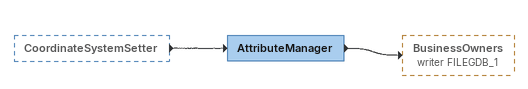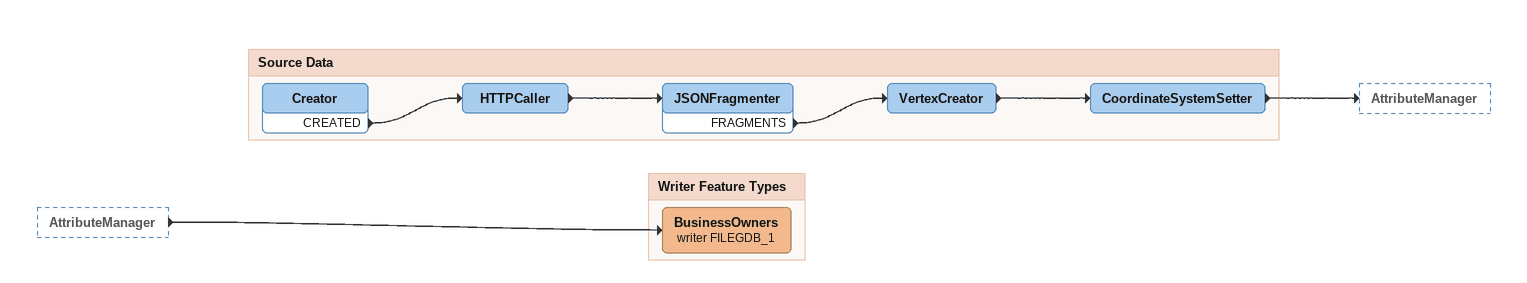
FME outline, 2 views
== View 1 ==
CoordinateSystemSetter [outside]
    -> AttributeManager
AttributeManager
    -> BusinessOwners (writer FILEGDB_1)

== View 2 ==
AttributeManager [outside]
    -> BusinessOwners (writer FILEGDB_1)

Bookmark: Source Data
Creator
    CREATED -> HTTPCaller
HTTPCaller
    -> JSONFragmenter
JSONFragmenter
    FRAGMENTS -> VertexCreator
VertexCreator
    -> CoordinateSystemSetter
CoordinateSystemSetter
    -> AttributeManager

Bookmark: Writer Feature Types
BusinessOwners (writer FILEGDB_1)
